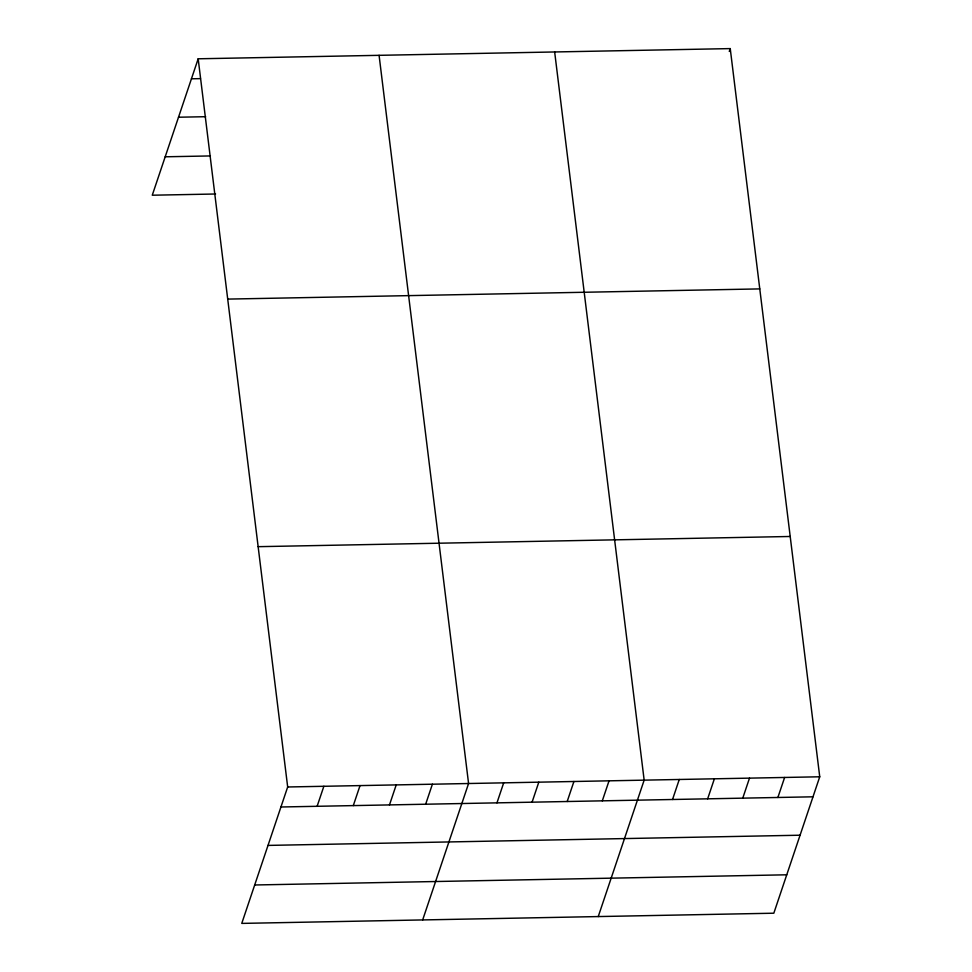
<?xml version="1.0" encoding="UTF-8"?>
<svg xmlns="http://www.w3.org/2000/svg" width="972" height="972" viewBox="0 0 972 972"><rect width="100%" height="100%" fill="white"/><g stroke="black" fill="none" stroke-linecap="round" stroke-linejoin="round"><path stroke-width="1.46" d="M198.179 58.794L287.676 786.98L241.761 923.4L773.821 913.206L819.736 776.786L730.239 48.6L198.179 58.794L152.264 195.214L215.577 193.999M317.115 806.298L323.858 786.287M353.298 805.606L360.029 785.595M389.48 804.913L396.212 784.902M425.663 804.221L432.394 784.21M422.662 919.937L468.577 783.517L379.08 55.319M729.279 51.455L730.239 48.6M496.959 802.86L503.69 782.837M532.073 802.179L538.804 782.168M567.186 801.511L573.917 781.5M602.3 800.843L609.043 780.82M598.242 916.572L644.157 780.152L554.66 51.966M672.539 799.494L679.27 779.483M707.652 798.826L714.384 778.803M742.766 798.146L749.497 778.135M777.879 797.477L784.623 777.466M191.448 78.805L200.487 78.635M178.508 117.223L205.651 116.701M165.191 156.796L210.414 155.933M227.715 299.097L759.776 288.903M258.139 546.677L790.2 536.483M287.676 786.98L819.736 776.786M280.932 806.991L812.993 796.809M268.005 845.409L800.065 835.215M254.688 884.982L786.749 874.8"/></g></svg>
